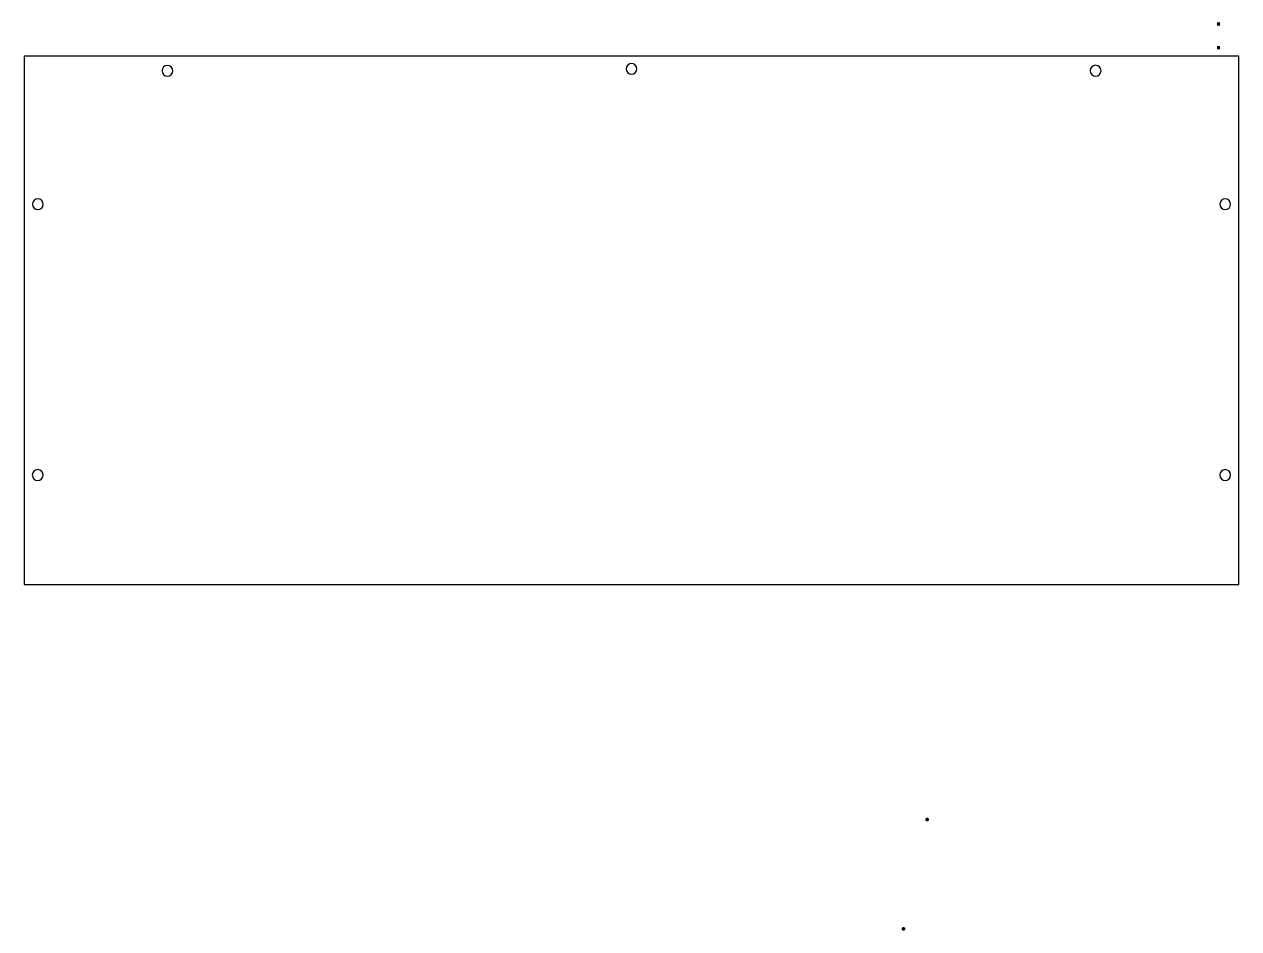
# Model space of a CAD drawing. Header units: millimetres. Extents: x -317 to -3, y 123 to 357.
import ezdxf

# ---------------------------------------------------------------- set-up
doc = ezdxf.new("R2010")
doc.units = ezdxf.units.MM
doc.layers.get('0').update_dxf_attribs({"color": 253, "lineweight": 70, "true_color": 0x8faf8f})

msp = doc.modelspace()

# ---------------------------------------------------------------- linework, layer by layer
for p, q in [((-7.88, 357.12), (-8.54, 357.12)), ((-8.54, 351.12), (-7.88, 351.12))]:
    msp.add_line(p, q)
at = {"color": 178, "lineweight": -3, "true_color": 0x050548}
for p, q in [((-3, 348.87), (-317, 348.87)), ((-317, 348.87), (-317, 212.31)), ((-3, 212.31), (-3, 348.87)), ((-317, 212.31), (-3, 212.31))]:
    msp.add_line(p, q, dxfattribs=at)
at = {"color": 178, "lineweight": -3, "true_color": 0x050548, "extrusion": (-4.44089e-16, 4.59123e-15, -1)}
for centre in [(279.99, 345.1), (160, 345.59), (40, 345.12), (313.49, 310.6), (6.49, 310.61), (313.52, 240.6), (6.5, 240.6)]:
    msp.add_circle(centre, 1.4, dxfattribs=at)
for p in [(-83.54, 151.52), (-89.67, 123.31), (-89.67, 123.31)]:
    msp.add_point(p)

doc.saveas('drawing.dxf')
